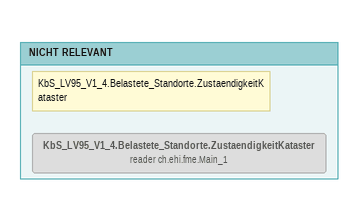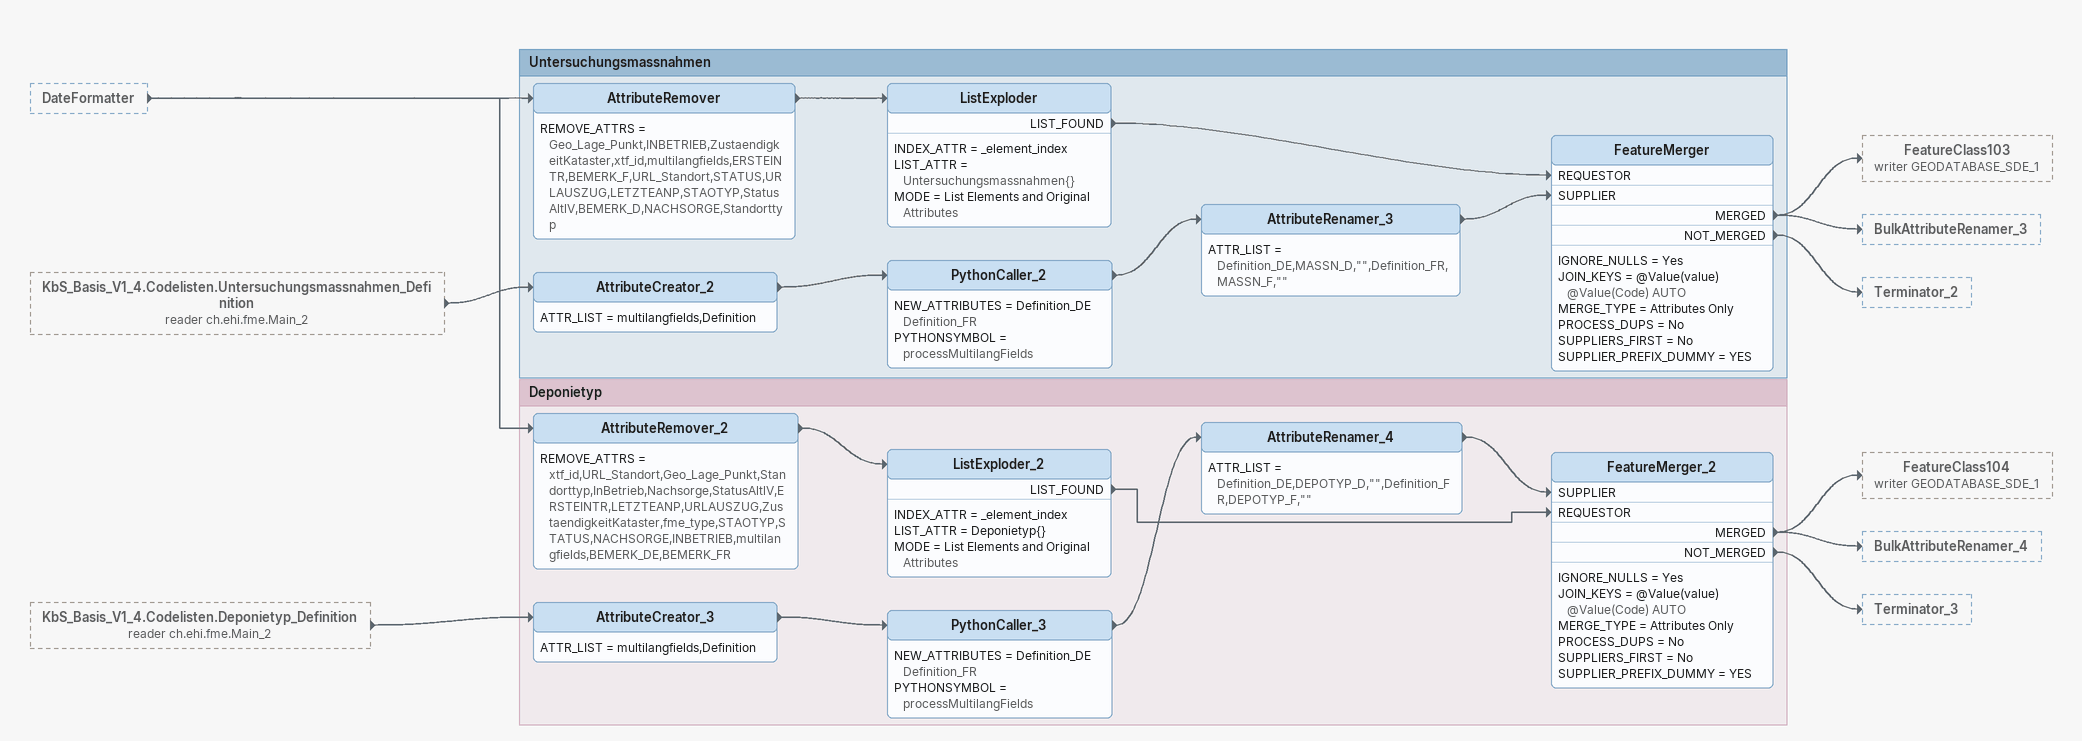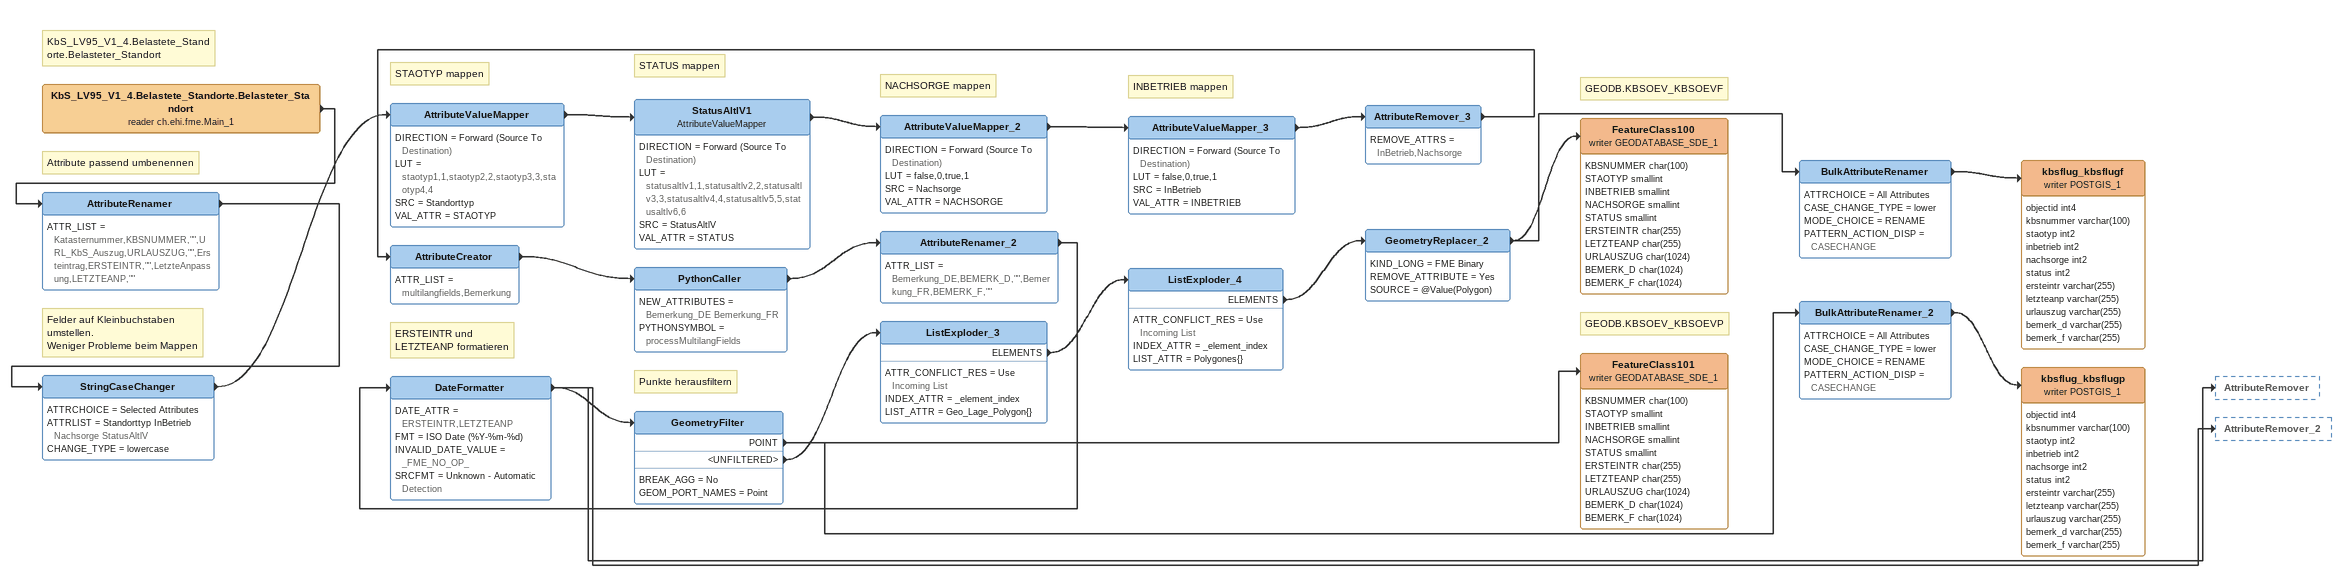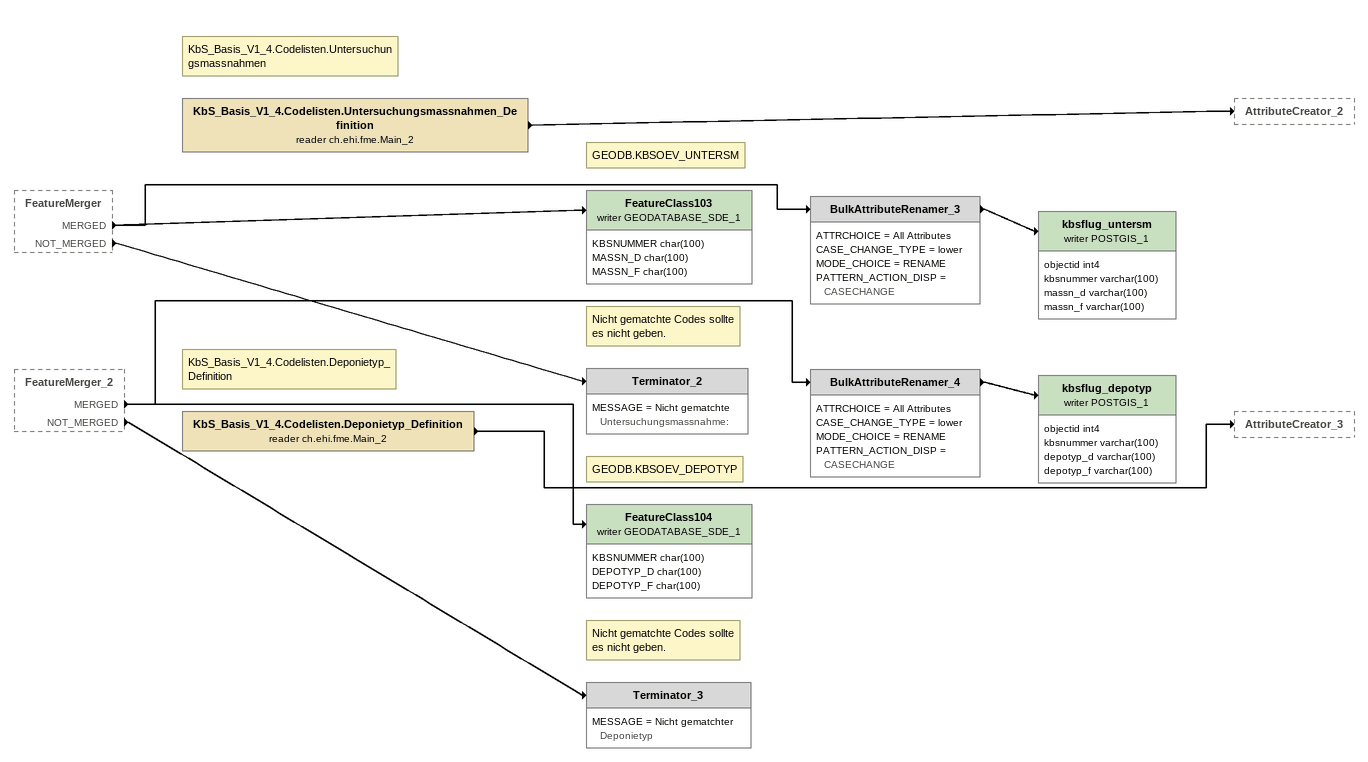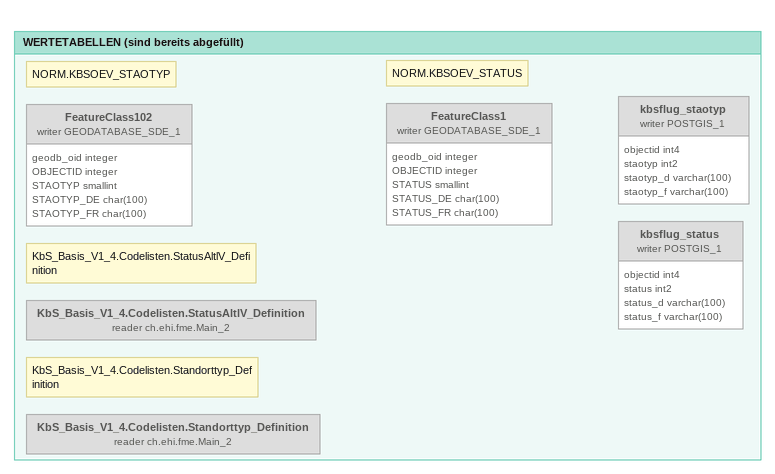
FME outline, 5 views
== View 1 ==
Bookmark: NICHT RELEVANT
Note: KbS_LV95_V1_4.Belastete_Standorte.ZustaendigkeitKataster
KbS_LV95_V1_4.Belastete_Standorte.ZustaendigkeitKataster (reader ch.ehi.fme.Main_1) [off]

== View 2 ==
DateFormatter [outside]
    -> AttributeRemover
    -> AttributeRemover_2
KbS_Basis_V1_4.Codelisten.Untersuchungsmassnahmen_Definition (reader ch.ehi.fme.Main_2) [outside]
    -> AttributeCreator_2
KbS_Basis_V1_4.Codelisten.Deponietyp_Definition (reader ch.ehi.fme.Main_2) [outside]
    -> AttributeCreator_3

Bookmark: Untersuchungsmassnahmen
AttributeRemover
    REMOVE_ATTRS = Geo_Lage_Punkt,INBETRIEB,ZustaendigkeitKataster,xtf_id,multilangfields,ERSTEINTR,BEMERK_F,URL_Standort,STATUS,URLAUSZUG,LETZTEANP,STAOTYP,StatusAltlV,BEMERK_D,NACHSORGE,Standorttyp
    -> ListExploder
ListExploder
    INDEX_ATTR = _element_index
    LIST_ATTR = Untersuchungsmassnahmen{}
    MODE = List Elements and Original Attributes
    LIST_FOUND -> FeatureMerger [REQUESTOR]
AttributeCreator_2
    ATTR_LIST = multilangfields,Definition
    -> PythonCaller_2
PythonCaller_2
    NEW_ATTRIBUTES = Definition_DE Definition_FR
    PYTHONSYMBOL = processMultilangFields
    -> AttributeRenamer_3
AttributeRenamer_3
    ATTR_LIST = Definition_DE,MASSN_D,"",Definition_FR,MASSN_F,""
    -> FeatureMerger [SUPPLIER]
FeatureMerger
    IGNORE_NULLS = Yes
    JOIN_KEYS = @Value(value) @Value(Code) AUTO
    MERGE_TYPE = Attributes Only
    PROCESS_DUPS = No
    SUPPLIERS_FIRST = No
    SUPPLIER_PREFIX_DUMMY = YES
    MERGED -> FeatureClass103 (writer GEODATABASE_SDE_1)
    MERGED -> BulkAttributeRenamer_3
    NOT_MERGED -> Terminator_2

Bookmark: Deponietyp
AttributeRemover_2
    REMOVE_ATTRS = xtf_id,URL_Standort,Geo_Lage_Punkt,Standorttyp,InBetrieb,Nachsorge,StatusAltlV,ERSTEINTR,LETZTEANP,URLAUSZUG,ZustaendigkeitKataster,fme_type,STAOTYP,STATUS,NACHSORGE,INBETRIEB,multilangfields,BEMERK_DE,BEMERK_FR
    -> ListExploder_2
ListExploder_2
    INDEX_ATTR = _element_index
    LIST_ATTR = Deponietyp{}
    MODE = List Elements and Original Attributes
    LIST_FOUND -> FeatureMerger_2 [REQUESTOR]
AttributeCreator_3
    ATTR_LIST = multilangfields,Definition
    -> PythonCaller_3
PythonCaller_3
    NEW_ATTRIBUTES = Definition_DE Definition_FR
    PYTHONSYMBOL = processMultilangFields
    -> AttributeRenamer_4
AttributeRenamer_4
    ATTR_LIST = Definition_DE,DEPOTYP_D,"",Definition_FR,DEPOTYP_F,""
    -> FeatureMerger_2 [SUPPLIER]
FeatureMerger_2
    IGNORE_NULLS = Yes
    JOIN_KEYS = @Value(value) @Value(Code) AUTO
    MERGE_TYPE = Attributes Only
    PROCESS_DUPS = No
    SUPPLIERS_FIRST = No
    SUPPLIER_PREFIX_DUMMY = YES
    MERGED -> FeatureClass104 (writer GEODATABASE_SDE_1)
    MERGED -> BulkAttributeRenamer_4
    NOT_MERGED -> Terminator_3

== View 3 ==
Note: KbS_LV95_V1_4.Belastete_Standorte.Belasteter_Standort
KbS_LV95_V1_4.Belastete_Standorte.Belasteter_Standort (reader ch.ehi.fme.Main_1)
    -> AttributeRenamer
Note: Attribute passend umbenennen
AttributeRenamer
    ATTR_LIST = Katasternummer,KBSNUMMER,"",URL_KbS_Auszug,URLAUSZUG,"",Ersteintrag,ERSTEINTR,"",LetzteAnpassung,LETZTEANP,""
    -> StringCaseChanger
Note: Felder auf Kleinbuchstaben umstellen. / Weniger Probleme beim Mappen
StringCaseChanger
    ATTRCHOICE = Selected Attributes
    ATTRLIST = Standorttyp InBetrieb Nachsorge StatusAltlV
    CHANGE_TYPE = lowercase
    -> AttributeValueMapper
Note: STAOTYP mappen
AttributeValueMapper
    DIRECTION = Forward (Source To Destination)
    LUT = staotyp1,1,staotyp2,2,staotyp3,3,staotyp4,4
    SRC = Standorttyp
    VAL_ATTR = STAOTYP
    -> StatusAltlV1
Note: STATUS mappen
StatusAltlV1: AttributeValueMapper
    DIRECTION = Forward (Source To Destination)
    LUT = statusaltlv1,1,statusaltlv2,2,statusaltlv3,3,statusaltlv4,4,statusaltlv5,5,statusaltlv6,6
    SRC = StatusAltlV
    VAL_ATTR = STATUS
    -> AttributeValueMapper_2
Note: NACHSORGE mappen
AttributeValueMapper_2
    DIRECTION = Forward (Source To Destination)
    LUT = false,0,true,1
    SRC = Nachsorge
    VAL_ATTR = NACHSORGE
    -> AttributeValueMapper_3
Note: INBETRIEB mappen
AttributeValueMapper_3
    DIRECTION = Forward (Source To Destination)
    LUT = false,0,true,1
    SRC = InBetrieb
    VAL_ATTR = INBETRIEB
    -> AttributeRemover_3
AttributeRemover_3
    REMOVE_ATTRS = InBetrieb,Nachsorge
    -> AttributeCreator
AttributeCreator
    ATTR_LIST = multilangfields,Bemerkung
    -> PythonCaller
PythonCaller
    NEW_ATTRIBUTES = Bemerkung_DE Bemerkung_FR
    PYTHONSYMBOL = processMultilangFields
    -> AttributeRenamer_2
AttributeRenamer_2
    ATTR_LIST = Bemerkung_DE,BEMERK_D,"",Bemerkung_FR,BEMERK_F,""
    -> DateFormatter
Note: ERSTEINTR und / LETZTEANP formatieren
DateFormatter
    DATE_ATTR = ERSTEINTR,LETZTEANP
    FMT = ISO Date (%Y-%m-%d)
    INVALID_DATE_VALUE = _FME_NO_OP_
    SRCFMT = Unknown - Automatic Detection
    -> GeometryFilter
    -> AttributeRemover
    -> AttributeRemover_2
Note: Punkte herausfiltern
GeometryFilter
    BREAK_AGG = No
    GEOM_PORT_NAMES = Point
    POINT -> FeatureClass101 (writer GEODATABASE_SDE_1)
    POINT -> BulkAttributeRenamer_2
    <UNFILTERED> -> ListExploder_3
ListExploder_3
    ATTR_CONFLICT_RES = Use Incoming List
    INDEX_ATTR = _element_index
    LIST_ATTR = Geo_Lage_Polygon{}
    ELEMENTS -> ListExploder_4
ListExploder_4
    ATTR_CONFLICT_RES = Use Incoming List
    INDEX_ATTR = _element_index
    LIST_ATTR = Polygones{}
    ELEMENTS -> GeometryReplacer_2
GeometryReplacer_2
    KIND_LONG = FME Binary
    REMOVE_ATTRIBUTE = Yes
    SOURCE = @Value(Polygon)
    -> FeatureClass100 (writer GEODATABASE_SDE_1)
    -> BulkAttributeRenamer
Note: GEODB.KBSOEV_KBSOEVF
FeatureClass100 (writer GEODATABASE_SDE_1)
    attributes: KBSNUMMER char(100), STAOTYP smallint, INBETRIEB smallint, NACHSORGE smallint, STATUS smallint, ERSTEINTR char(255), LETZTEANP char(255), URLAUSZUG char(1024), BEMERK_D char(1024), BEMERK_F char(1024)
BulkAttributeRenamer
    ATTRCHOICE = All Attributes
    CASE_CHANGE_TYPE = lower
    MODE_CHOICE = RENAME
    PATTERN_ACTION_DISP = CASECHANGE
    -> kbsflug_kbsflugf (writer POSTGIS_1)
kbsflug_kbsflugf (writer POSTGIS_1)
    attributes: objectid int4, kbsnummer varchar(100), staotyp int2, inbetrieb int2, nachsorge int2, status int2, ersteintr varchar(255), letzteanp varchar(255), urlauszug varchar(255), bemerk_d varchar(255), bemerk_f varchar(255)
Note: GEODB.KBSOEV_KBSOEVP
FeatureClass101 (writer GEODATABASE_SDE_1)
    attributes: KBSNUMMER char(100), STAOTYP smallint, INBETRIEB smallint, NACHSORGE smallint, STATUS smallint, ERSTEINTR char(255), LETZTEANP char(255), URLAUSZUG char(1024), BEMERK_D char(1024), BEMERK_F char(1024)
BulkAttributeRenamer_2
    ATTRCHOICE = All Attributes
    CASE_CHANGE_TYPE = lower
    MODE_CHOICE = RENAME
    PATTERN_ACTION_DISP = CASECHANGE
    -> kbsflug_kbsflugp (writer POSTGIS_1)
kbsflug_kbsflugp (writer POSTGIS_1)
    attributes: objectid int4, kbsnummer varchar(100), staotyp int2, inbetrieb int2, nachsorge int2, status int2, ersteintr varchar(255), letzteanp varchar(255), urlauszug varchar(255), bemerk_d varchar(255), bemerk_f varchar(255)

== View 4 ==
FeatureMerger [outside]
    MERGED -> FeatureClass103 (writer GEODATABASE_SDE_1)
    MERGED -> BulkAttributeRenamer_3
    NOT_MERGED -> Terminator_2
FeatureMerger_2 [outside]
    MERGED -> FeatureClass104 (writer GEODATABASE_SDE_1)
    MERGED -> BulkAttributeRenamer_4
    NOT_MERGED -> Terminator_3
Note: KbS_Basis_V1_4.Codelisten.Untersuchungsmassnahmen
KbS_Basis_V1_4.Codelisten.Untersuchungsmassnahmen_Definition (reader ch.ehi.fme.Main_2)
    -> AttributeCreator_2
Note: GEODB.KBSOEV_UNTERSM
FeatureClass103 (writer GEODATABASE_SDE_1)
    attributes: KBSNUMMER char(100), MASSN_D char(100), MASSN_F char(100)
BulkAttributeRenamer_3
    ATTRCHOICE = All Attributes
    CASE_CHANGE_TYPE = lower
    MODE_CHOICE = RENAME
    PATTERN_ACTION_DISP = CASECHANGE
    -> kbsflug_untersm (writer POSTGIS_1)
kbsflug_untersm (writer POSTGIS_1)
    attributes: objectid int4, kbsnummer varchar(100), massn_d varchar(100), massn_f varchar(100)
Note: Nicht gematchte Codes sollte / es nicht geben.
Terminator_2
    MESSAGE = Nicht gematchte Untersuchungsmassnahme:
Note: KbS_Basis_V1_4.Codelisten.Deponietyp_Definition
KbS_Basis_V1_4.Codelisten.Deponietyp_Definition (reader ch.ehi.fme.Main_2)
    -> AttributeCreator_3
Note: GEODB.KBSOEV_DEPOTYP
FeatureClass104 (writer GEODATABASE_SDE_1)
    attributes: KBSNUMMER char(100), DEPOTYP_D char(100), DEPOTYP_F char(100)
BulkAttributeRenamer_4
    ATTRCHOICE = All Attributes
    CASE_CHANGE_TYPE = lower
    MODE_CHOICE = RENAME
    PATTERN_ACTION_DISP = CASECHANGE
    -> kbsflug_depotyp (writer POSTGIS_1)
kbsflug_depotyp (writer POSTGIS_1)
    attributes: objectid int4, kbsnummer varchar(100), depotyp_d varchar(100), depotyp_f varchar(100)
Note: Nicht gematchte Codes sollte / es nicht geben.
Terminator_3
    MESSAGE = Nicht gematchter Deponietyp

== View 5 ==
Bookmark: WERTETABELLEN (sind bereits abgefüllt)
Note: NORM.KBSOEV_STAOTYP
FeatureClass102 (writer GEODATABASE_SDE_1) [off]
    attributes: geodb_oid integer, OBJECTID integer, STAOTYP smallint, STAOTYP_DE char(100), STAOTYP_FR char(100)
Note: KbS_Basis_V1_4.Codelisten.StatusAltlV_Definition
KbS_Basis_V1_4.Codelisten.StatusAltlV_Definition (reader ch.ehi.fme.Main_2) [off]
Note: KbS_Basis_V1_4.Codelisten.Standorttyp_Definition
KbS_Basis_V1_4.Codelisten.Standorttyp_Definition (reader ch.ehi.fme.Main_2) [off]
Note: NORM.KBSOEV_STATUS
FeatureClass1 (writer GEODATABASE_SDE_1) [off]
    attributes: geodb_oid integer, OBJECTID integer, STATUS smallint, STATUS_DE char(100), STATUS_FR char(100)
kbsflug_staotyp (writer POSTGIS_1) [off]
    attributes: objectid int4, staotyp int2, staotyp_d varchar(100), staotyp_f varchar(100)
kbsflug_status (writer POSTGIS_1) [off]
    attributes: objectid int4, status int2, status_d varchar(100), status_f varchar(100)
